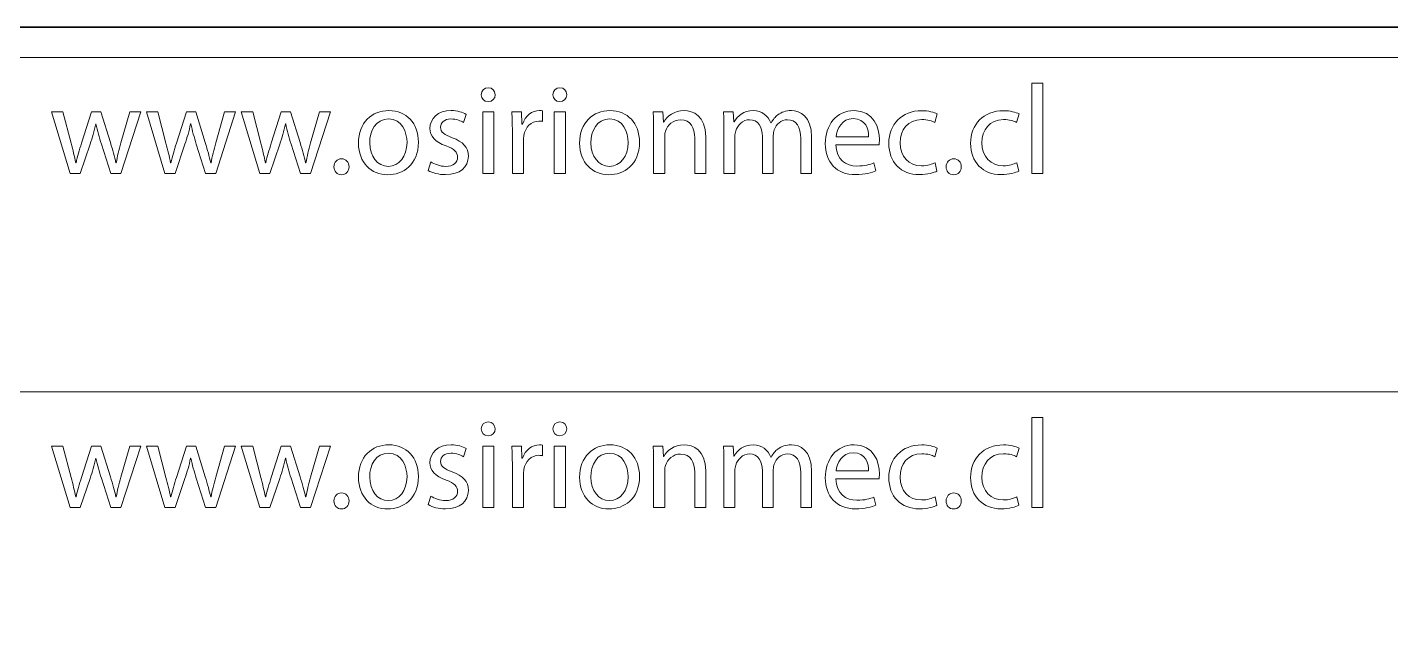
# Model space of a CAD drawing. Header units: inches. Extents: x 4400 to 4800, y 4100 to 4300.
# Drawn here: x 4533.4 to 4587.2, y 4276.6 to 4300 of the extents above; entities that cross this region are included whole.
import ezdxf

# ---------------------------------------------------------------- set-up
doc = ezdxf.new("R2010")
doc.units = ezdxf.units.IN
doc.header["$MEASUREMENT"] = 0
doc.layers.add('Capa 1', color=7, linetype='Continuous')

# ---------------------------------------------------------------- blocks, each defined once
blk = doc.blocks.new('block 17')
at = {"layer": 'Capa 1', "color": 1, "lineweight": 9, "true_color": 0xff0000}
for points in [[(4573.054, 4297.792), (4573.494, 4297.792), (4573.494, 4294.241), (4573.054, 4294.241), (4573.054, 4297.792)], [(4551.399, 4294.241), (4551.399, 4296.662), (4551.839, 4296.662), (4551.839, 4294.241), (4551.399, 4294.241)], [(4554.224, 4294.241), (4554.224, 4296.662), (4554.664, 4296.662), (4554.664, 4294.241), (4554.224, 4294.241)]]:
    blk.add_lwpolyline(points, dxfattribs=at)
for points, knots in [([(4551.889, 4297.342), (4551.894, 4297.192), (4551.784, 4297.072), (4551.609, 4297.072), (4551.454, 4297.072), (4551.344, 4297.192), (4551.344, 4297.342), (4551.344, 4297.497), (4551.459, 4297.617), (4551.619, 4297.617), (4551.784, 4297.617), (4551.889, 4297.497), (4551.889, 4297.342)], [0, 0, 0, 0, 1, 1, 1, 2, 2, 2, 3, 3, 3, 4, 4, 4, 4]), ([(4554.714, 4297.342), (4554.719, 4297.192), (4554.609, 4297.072), (4554.434, 4297.072), (4554.279, 4297.072), (4554.169, 4297.192), (4554.169, 4297.342), (4554.169, 4297.497), (4554.284, 4297.617), (4554.444, 4297.617), (4554.609, 4297.617), (4554.714, 4297.497), (4554.714, 4297.342)], [0, 0, 0, 0, 1, 1, 1, 2, 2, 2, 3, 3, 3, 4, 4, 4, 4]), ([(4534.849, 4296.662), (4534.849, 4296.662), (4535.17, 4295.432), (4535.17, 4295.432), (4535.239, 4295.161), (4535.305, 4294.911), (4535.349, 4294.661), (4535.349, 4294.661), (4535.365, 4294.661), (4535.365, 4294.661), (4535.419, 4294.906), (4535.5, 4295.166), (4535.579, 4295.426), (4535.579, 4295.426), (4535.975, 4296.662), (4535.975, 4296.662), (4535.975, 4296.662), (4536.345, 4296.662), (4536.345, 4296.662), (4536.345, 4296.662), (4536.72, 4295.452), (4536.72, 4295.452), (4536.81, 4295.161), (4536.88, 4294.906), (4536.935, 4294.661), (4536.935, 4294.661), (4536.95, 4294.661), (4536.95, 4294.661), (4536.99, 4294.906), (4537.055, 4295.161), (4537.135, 4295.446), (4537.135, 4295.446), (4537.48, 4296.662), (4537.48, 4296.662), (4537.48, 4296.662), (4537.915, 4296.662), (4537.915, 4296.662), (4537.915, 4296.662), (4537.135, 4294.241), (4537.135, 4294.241), (4537.135, 4294.241), (4536.735, 4294.241), (4536.735, 4294.241), (4536.735, 4294.241), (4536.365, 4295.396), (4536.365, 4295.396), (4536.28, 4295.666), (4536.21, 4295.907), (4536.15, 4296.192), (4536.15, 4296.192), (4536.14, 4296.192), (4536.14, 4296.192), (4536.08, 4295.901), (4536.005, 4295.651), (4535.92, 4295.392), (4535.92, 4295.392), (4535.53, 4294.241), (4535.53, 4294.241), (4535.53, 4294.241), (4535.13, 4294.241), (4535.13, 4294.241), (4535.13, 4294.241), (4534.399, 4296.662), (4534.399, 4296.662), (4534.399, 4296.662), (4534.849, 4296.662), (4534.849, 4296.662)], [0, 0, 0, 0, 1, 1, 1, 2, 2, 2, 3, 3, 3, 4, 4, 4, 5, 5, 5, 6, 6, 6, 7, 7, 7, 8, 8, 8, 9, 9, 9, 10, 10, 10, 11, 11, 11, 12, 12, 12, 13, 13, 13, 14, 14, 14, 15, 15, 15, 16, 16, 16, 17, 17, 17, 18, 18, 18, 19, 19, 19, 20, 20, 20, 21, 21, 21, 22, 22, 22, 22]), ([(4538.589, 4296.662), (4538.589, 4296.662), (4538.91, 4295.432), (4538.91, 4295.432), (4538.979, 4295.161), (4539.045, 4294.911), (4539.089, 4294.661), (4539.089, 4294.661), (4539.105, 4294.661), (4539.105, 4294.661), (4539.159, 4294.906), (4539.24, 4295.166), (4539.319, 4295.426), (4539.319, 4295.426), (4539.715, 4296.662), (4539.715, 4296.662), (4539.715, 4296.662), (4540.085, 4296.662), (4540.085, 4296.662), (4540.085, 4296.662), (4540.46, 4295.452), (4540.46, 4295.452), (4540.55, 4295.161), (4540.62, 4294.906), (4540.675, 4294.661), (4540.675, 4294.661), (4540.69, 4294.661), (4540.69, 4294.661), (4540.73, 4294.906), (4540.795, 4295.161), (4540.875, 4295.446), (4540.875, 4295.446), (4541.22, 4296.662), (4541.22, 4296.662), (4541.22, 4296.662), (4541.655, 4296.662), (4541.655, 4296.662), (4541.655, 4296.662), (4540.875, 4294.241), (4540.875, 4294.241), (4540.875, 4294.241), (4540.475, 4294.241), (4540.475, 4294.241), (4540.475, 4294.241), (4540.105, 4295.396), (4540.105, 4295.396), (4540.02, 4295.666), (4539.95, 4295.907), (4539.89, 4296.192), (4539.89, 4296.192), (4539.88, 4296.192), (4539.88, 4296.192), (4539.82, 4295.901), (4539.745, 4295.651), (4539.66, 4295.392), (4539.66, 4295.392), (4539.27, 4294.241), (4539.27, 4294.241), (4539.27, 4294.241), (4538.87, 4294.241), (4538.87, 4294.241), (4538.87, 4294.241), (4538.139, 4296.662), (4538.139, 4296.662), (4538.139, 4296.662), (4538.589, 4296.662), (4538.589, 4296.662)], [0, 0, 0, 0, 1, 1, 1, 2, 2, 2, 3, 3, 3, 4, 4, 4, 5, 5, 5, 6, 6, 6, 7, 7, 7, 8, 8, 8, 9, 9, 9, 10, 10, 10, 11, 11, 11, 12, 12, 12, 13, 13, 13, 14, 14, 14, 15, 15, 15, 16, 16, 16, 17, 17, 17, 18, 18, 18, 19, 19, 19, 20, 20, 20, 21, 21, 21, 22, 22, 22, 22]), ([(4542.329, 4296.662), (4542.329, 4296.662), (4542.65, 4295.432), (4542.65, 4295.432), (4542.719, 4295.161), (4542.785, 4294.911), (4542.829, 4294.661), (4542.829, 4294.661), (4542.845, 4294.661), (4542.845, 4294.661), (4542.899, 4294.906), (4542.98, 4295.166), (4543.059, 4295.426), (4543.059, 4295.426), (4543.455, 4296.662), (4543.455, 4296.662), (4543.455, 4296.662), (4543.825, 4296.662), (4543.825, 4296.662), (4543.825, 4296.662), (4544.2, 4295.452), (4544.2, 4295.452), (4544.29, 4295.161), (4544.36, 4294.906), (4544.415, 4294.661), (4544.415, 4294.661), (4544.43, 4294.661), (4544.43, 4294.661), (4544.47, 4294.906), (4544.535, 4295.161), (4544.615, 4295.446), (4544.615, 4295.446), (4544.96, 4296.662), (4544.96, 4296.662), (4544.96, 4296.662), (4545.395, 4296.662), (4545.395, 4296.662), (4545.395, 4296.662), (4544.615, 4294.241), (4544.615, 4294.241), (4544.615, 4294.241), (4544.215, 4294.241), (4544.215, 4294.241), (4544.215, 4294.241), (4543.845, 4295.396), (4543.845, 4295.396), (4543.76, 4295.666), (4543.69, 4295.907), (4543.63, 4296.192), (4543.63, 4296.192), (4543.62, 4296.192), (4543.62, 4296.192), (4543.56, 4295.901), (4543.485, 4295.651), (4543.4, 4295.392), (4543.4, 4295.392), (4543.01, 4294.241), (4543.01, 4294.241), (4543.01, 4294.241), (4542.61, 4294.241), (4542.61, 4294.241), (4542.61, 4294.241), (4541.879, 4296.662), (4541.879, 4296.662), (4541.879, 4296.662), (4542.329, 4296.662), (4542.329, 4296.662)], [0, 0, 0, 0, 1, 1, 1, 2, 2, 2, 3, 3, 3, 4, 4, 4, 5, 5, 5, 6, 6, 6, 7, 7, 7, 8, 8, 8, 9, 9, 9, 10, 10, 10, 11, 11, 11, 12, 12, 12, 13, 13, 13, 14, 14, 14, 15, 15, 15, 16, 16, 16, 17, 17, 17, 18, 18, 18, 19, 19, 19, 20, 20, 20, 21, 21, 21, 22, 22, 22, 22]), ([(4548.864, 4295.471), (4548.864, 4294.576), (4548.245, 4294.186), (4547.659, 4294.186), (4547.004, 4294.186), (4546.499, 4294.666), (4546.499, 4295.432), (4546.499, 4296.241), (4547.029, 4296.717), (4547.699, 4296.717), (4548.395, 4296.717), (4548.864, 4296.211), (4548.864, 4295.471)], [0, 0, 0, 0, 1, 1, 1, 2, 2, 2, 3, 3, 3, 4, 4, 4, 4]), ([(4549.359, 4294.691), (4549.489, 4294.606), (4549.719, 4294.516), (4549.939, 4294.516), (4550.259, 4294.516), (4550.409, 4294.676), (4550.409, 4294.876), (4550.409, 4295.086), (4550.284, 4295.201), (4549.959, 4295.321), (4549.524, 4295.476), (4549.319, 4295.716), (4549.319, 4296.007), (4549.319, 4296.396), (4549.634, 4296.717), (4550.154, 4296.717), (4550.399, 4296.717), (4550.614, 4296.647), (4550.749, 4296.567), (4550.749, 4296.567), (4550.639, 4296.247), (4550.639, 4296.247), (4550.544, 4296.307), (4550.369, 4296.387), (4550.144, 4296.387), (4549.884, 4296.387), (4549.739, 4296.237), (4549.739, 4296.056), (4549.739, 4295.857), (4549.884, 4295.766), (4550.199, 4295.646), (4550.619, 4295.486), (4550.834, 4295.276), (4550.834, 4294.916), (4550.834, 4294.491), (4550.504, 4294.191), (4549.929, 4294.191), (4549.664, 4294.191), (4549.419, 4294.256), (4549.249, 4294.356), (4549.249, 4294.356), (4549.359, 4294.691), (4549.359, 4294.691)], [0, 0, 0, 0, 1, 1, 1, 2, 2, 2, 3, 3, 3, 4, 4, 4, 5, 5, 5, 6, 6, 6, 7, 7, 7, 8, 8, 8, 9, 9, 9, 10, 10, 10, 11, 11, 11, 12, 12, 12, 13, 13, 13, 14, 14, 14, 14]), ([(4552.569, 4295.907), (4552.569, 4296.192), (4552.564, 4296.436), (4552.549, 4296.662), (4552.549, 4296.662), (4552.934, 4296.662), (4552.934, 4296.662), (4552.934, 4296.662), (4552.949, 4296.187), (4552.949, 4296.187), (4552.949, 4296.187), (4552.969, 4296.187), (4552.969, 4296.187), (4553.079, 4296.512), (4553.344, 4296.717), (4553.639, 4296.717), (4553.689, 4296.717), (4553.724, 4296.712), (4553.764, 4296.702), (4553.764, 4296.702), (4553.764, 4296.287), (4553.764, 4296.287), (4553.719, 4296.297), (4553.675, 4296.301), (4553.614, 4296.301), (4553.304, 4296.301), (4553.084, 4296.066), (4553.024, 4295.736), (4553.014, 4295.676), (4553.004, 4295.607), (4553.004, 4295.531), (4553.004, 4295.531), (4553.004, 4294.241), (4553.004, 4294.241), (4553.004, 4294.241), (4552.569, 4294.241), (4552.569, 4294.241), (4552.569, 4294.241), (4552.569, 4295.907), (4552.569, 4295.907)], [0, 0, 0, 0, 1, 1, 1, 2, 2, 2, 3, 3, 3, 4, 4, 4, 5, 5, 5, 6, 6, 6, 7, 7, 7, 8, 8, 8, 9, 9, 9, 10, 10, 10, 11, 11, 11, 12, 12, 12, 13, 13, 13, 13]), ([(4557.584, 4295.471), (4557.584, 4294.576), (4556.964, 4294.186), (4556.379, 4294.186), (4555.724, 4294.186), (4555.219, 4294.666), (4555.219, 4295.432), (4555.219, 4296.241), (4555.749, 4296.717), (4556.419, 4296.717), (4557.114, 4296.717), (4557.584, 4296.211), (4557.584, 4295.471)], [0, 0, 0, 0, 1, 1, 1, 2, 2, 2, 3, 3, 3, 4, 4, 4, 4]), ([(4558.139, 4296.007), (4558.139, 4296.257), (4558.134, 4296.462), (4558.119, 4296.662), (4558.119, 4296.662), (4558.509, 4296.662), (4558.509, 4296.662), (4558.509, 4296.662), (4558.534, 4296.261), (4558.534, 4296.261), (4558.534, 4296.261), (4558.544, 4296.261), (4558.544, 4296.261), (4558.664, 4296.492), (4558.944, 4296.717), (4559.344, 4296.717), (4559.679, 4296.717), (4560.199, 4296.517), (4560.199, 4295.686), (4560.199, 4295.686), (4560.199, 4294.241), (4560.199, 4294.241), (4560.199, 4294.241), (4559.759, 4294.241), (4559.759, 4294.241), (4559.759, 4294.241), (4559.759, 4295.637), (4559.759, 4295.637), (4559.759, 4296.026), (4559.614, 4296.352), (4559.199, 4296.352), (4558.909, 4296.352), (4558.684, 4296.146), (4558.609, 4295.901), (4558.589, 4295.847), (4558.579, 4295.772), (4558.579, 4295.696), (4558.579, 4295.696), (4558.579, 4294.241), (4558.579, 4294.241), (4558.579, 4294.241), (4558.139, 4294.241), (4558.139, 4294.241), (4558.139, 4294.241), (4558.139, 4296.007), (4558.139, 4296.007)], [0, 0, 0, 0, 1, 1, 1, 2, 2, 2, 3, 3, 3, 4, 4, 4, 5, 5, 5, 6, 6, 6, 7, 7, 7, 8, 8, 8, 9, 9, 9, 10, 10, 10, 11, 11, 11, 12, 12, 12, 13, 13, 13, 14, 14, 14, 15, 15, 15, 15]), ([(4560.914, 4296.007), (4560.914, 4296.257), (4560.909, 4296.462), (4560.894, 4296.662), (4560.894, 4296.662), (4561.279, 4296.662), (4561.279, 4296.662), (4561.279, 4296.662), (4561.299, 4296.271), (4561.299, 4296.271), (4561.299, 4296.271), (4561.314, 4296.271), (4561.314, 4296.271), (4561.449, 4296.502), (4561.674, 4296.717), (4562.074, 4296.717), (4562.404, 4296.717), (4562.654, 4296.517), (4562.759, 4296.231), (4562.759, 4296.231), (4562.769, 4296.231), (4562.769, 4296.231), (4562.844, 4296.367), (4562.939, 4296.472), (4563.039, 4296.547), (4563.184, 4296.657), (4563.344, 4296.717), (4563.574, 4296.717), (4563.894, 4296.717), (4564.369, 4296.507), (4564.369, 4295.666), (4564.369, 4295.666), (4564.369, 4294.241), (4564.369, 4294.241), (4564.369, 4294.241), (4563.94, 4294.241), (4563.94, 4294.241), (4563.94, 4294.241), (4563.94, 4295.611), (4563.94, 4295.611), (4563.94, 4296.076), (4563.769, 4296.357), (4563.414, 4296.357), (4563.164, 4296.357), (4562.969, 4296.172), (4562.894, 4295.957), (4562.874, 4295.897), (4562.859, 4295.816), (4562.859, 4295.736), (4562.859, 4295.736), (4562.859, 4294.241), (4562.859, 4294.241), (4562.859, 4294.241), (4562.429, 4294.241), (4562.429, 4294.241), (4562.429, 4294.241), (4562.429, 4295.692), (4562.429, 4295.692), (4562.429, 4296.076), (4562.259, 4296.357), (4561.924, 4296.357), (4561.649, 4296.357), (4561.449, 4296.136), (4561.379, 4295.917), (4561.354, 4295.851), (4561.344, 4295.776), (4561.344, 4295.702), (4561.344, 4295.702), (4561.344, 4294.241), (4561.344, 4294.241), (4561.344, 4294.241), (4560.914, 4294.241), (4560.914, 4294.241), (4560.914, 4294.241), (4560.914, 4296.007), (4560.914, 4296.007)], [0, 0, 0, 0, 1, 1, 1, 2, 2, 2, 3, 3, 3, 4, 4, 4, 5, 5, 5, 6, 6, 6, 7, 7, 7, 8, 8, 8, 9, 9, 9, 10, 10, 10, 11, 11, 11, 12, 12, 12, 13, 13, 13, 14, 14, 14, 15, 15, 15, 16, 16, 16, 17, 17, 17, 18, 18, 18, 19, 19, 19, 20, 20, 20, 21, 21, 21, 22, 22, 22, 23, 23, 23, 24, 24, 24, 25, 25, 25, 25]), ([(4565.329, 4295.372), (4565.339, 4294.776), (4565.719, 4294.531), (4566.159, 4294.531), (4566.474, 4294.531), (4566.664, 4294.586), (4566.829, 4294.656), (4566.829, 4294.656), (4566.904, 4294.341), (4566.904, 4294.341), (4566.749, 4294.271), (4566.484, 4294.191), (4566.099, 4294.191), (4565.354, 4294.191), (4564.909, 4294.681), (4564.909, 4295.412), (4564.909, 4296.142), (4565.339, 4296.717), (4566.044, 4296.717), (4566.834, 4296.717), (4567.044, 4296.022), (4567.044, 4295.577), (4567.044, 4295.486), (4567.034, 4295.416), (4567.029, 4295.372), (4567.029, 4295.372), (4565.329, 4295.372), (4565.329, 4295.372)], [0, 0, 0, 0, 1, 1, 1, 2, 2, 2, 3, 3, 3, 4, 4, 4, 5, 5, 5, 6, 6, 6, 7, 7, 7, 8, 8, 8, 9, 9, 9, 9]), ([(4569.314, 4294.331), (4569.199, 4294.271), (4568.944, 4294.191), (4568.619, 4294.191), (4567.889, 4294.191), (4567.414, 4294.686), (4567.414, 4295.426), (4567.414, 4296.172), (4567.924, 4296.712), (4568.714, 4296.712), (4568.974, 4296.712), (4569.204, 4296.647), (4569.324, 4296.587), (4569.324, 4296.587), (4569.224, 4296.247), (4569.224, 4296.247), (4569.119, 4296.307), (4568.954, 4296.362), (4568.714, 4296.362), (4568.159, 4296.362), (4567.859, 4295.951), (4567.859, 4295.446), (4567.859, 4294.887), (4568.219, 4294.541), (4568.699, 4294.541), (4568.949, 4294.541), (4569.114, 4294.606), (4569.239, 4294.661), (4569.239, 4294.661), (4569.314, 4294.331), (4569.314, 4294.331)], [0, 0, 0, 0, 1, 1, 1, 2, 2, 2, 3, 3, 3, 4, 4, 4, 5, 5, 5, 6, 6, 6, 7, 7, 7, 8, 8, 8, 9, 9, 9, 10, 10, 10, 10]), ([(4572.539, 4294.331), (4572.424, 4294.271), (4572.169, 4294.191), (4571.844, 4294.191), (4571.114, 4294.191), (4570.639, 4294.686), (4570.639, 4295.426), (4570.639, 4296.172), (4571.149, 4296.712), (4571.939, 4296.712), (4572.199, 4296.712), (4572.429, 4296.647), (4572.549, 4296.587), (4572.549, 4296.587), (4572.449, 4296.247), (4572.449, 4296.247), (4572.344, 4296.307), (4572.179, 4296.362), (4571.939, 4296.362), (4571.384, 4296.362), (4571.084, 4295.951), (4571.084, 4295.446), (4571.084, 4294.887), (4571.444, 4294.541), (4571.924, 4294.541), (4572.174, 4294.541), (4572.339, 4294.606), (4572.464, 4294.661), (4572.464, 4294.661), (4572.539, 4294.331), (4572.539, 4294.331)], [0, 0, 0, 0, 1, 1, 1, 2, 2, 2, 3, 3, 3, 4, 4, 4, 5, 5, 5, 6, 6, 6, 7, 7, 7, 8, 8, 8, 9, 9, 9, 10, 10, 10, 10]), ([(4546.944, 4295.446), (4546.944, 4294.916), (4547.249, 4294.516), (4547.679, 4294.516), (4548.1, 4294.516), (4548.415, 4294.911), (4548.415, 4295.456), (4548.415, 4295.867), (4548.21, 4296.387), (4547.689, 4296.387), (4547.169, 4296.387), (4546.944, 4295.907), (4546.944, 4295.446)], [0, 0, 0, 0, 1, 1, 1, 2, 2, 2, 3, 3, 3, 4, 4, 4, 4]), ([(4555.664, 4295.446), (4555.664, 4294.916), (4555.969, 4294.516), (4556.399, 4294.516), (4556.819, 4294.516), (4557.134, 4294.911), (4557.134, 4295.456), (4557.134, 4295.867), (4556.929, 4296.387), (4556.409, 4296.387), (4555.889, 4296.387), (4555.664, 4295.907), (4555.664, 4295.446)], [0, 0, 0, 0, 1, 1, 1, 2, 2, 2, 3, 3, 3, 4, 4, 4, 4]), ([(4566.619, 4295.686), (4566.624, 4295.967), (4566.504, 4296.402), (4566.009, 4296.402), (4565.564, 4296.402), (4565.369, 4295.991), (4565.334, 4295.686), (4565.334, 4295.686), (4566.619, 4295.686), (4566.619, 4295.686)], [0, 0, 0, 0, 1, 1, 1, 2, 2, 2, 3, 3, 3, 3]), ([(4545.534, 4294.501), (4545.534, 4294.686), (4545.659, 4294.816), (4545.834, 4294.816), (4546.01, 4294.816), (4546.129, 4294.686), (4546.129, 4294.501), (4546.129, 4294.321), (4546.014, 4294.186), (4545.829, 4294.186), (4545.654, 4294.186), (4545.534, 4294.321), (4545.534, 4294.501)], [0, 0, 0, 0, 1, 1, 1, 2, 2, 2, 3, 3, 3, 4, 4, 4, 4]), ([(4569.674, 4294.501), (4569.674, 4294.686), (4569.799, 4294.816), (4569.974, 4294.816), (4570.149, 4294.816), (4570.269, 4294.686), (4570.269, 4294.501), (4570.269, 4294.321), (4570.154, 4294.186), (4569.969, 4294.186), (4569.794, 4294.186), (4569.674, 4294.321), (4569.674, 4294.501)], [0, 0, 0, 0, 1, 1, 1, 2, 2, 2, 3, 3, 3, 4, 4, 4, 4])]:
    blk.add_open_spline(points, degree=3, knots=knots, dxfattribs=at)
blk = doc.blocks.new('block 18')
at = {"layer": 'Capa 1', "color": 1, "lineweight": 9, "true_color": 0xff0000}
for points in [[(4573.054, 4284.618), (4573.494, 4284.618), (4573.494, 4281.067), (4573.054, 4281.067), (4573.054, 4284.618)], [(4551.399, 4281.067), (4551.399, 4283.488), (4551.839, 4283.488), (4551.839, 4281.067), (4551.399, 4281.067)], [(4554.224, 4281.067), (4554.224, 4283.488), (4554.664, 4283.488), (4554.664, 4281.067), (4554.224, 4281.067)]]:
    blk.add_lwpolyline(points, dxfattribs=at)
for points, knots in [([(4551.889, 4284.168), (4551.894, 4284.018), (4551.784, 4283.898), (4551.609, 4283.898), (4551.454, 4283.898), (4551.344, 4284.018), (4551.344, 4284.168), (4551.344, 4284.323), (4551.459, 4284.443), (4551.619, 4284.443), (4551.784, 4284.443), (4551.889, 4284.323), (4551.889, 4284.168)], [0, 0, 0, 0, 1, 1, 1, 2, 2, 2, 3, 3, 3, 4, 4, 4, 4]), ([(4554.714, 4284.168), (4554.719, 4284.018), (4554.609, 4283.898), (4554.434, 4283.898), (4554.279, 4283.898), (4554.169, 4284.018), (4554.169, 4284.168), (4554.169, 4284.323), (4554.284, 4284.443), (4554.444, 4284.443), (4554.609, 4284.443), (4554.714, 4284.323), (4554.714, 4284.168)], [0, 0, 0, 0, 1, 1, 1, 2, 2, 2, 3, 3, 3, 4, 4, 4, 4]), ([(4548.864, 4282.297), (4548.864, 4281.402), (4548.245, 4281.012), (4547.659, 4281.012), (4547.004, 4281.012), (4546.499, 4281.492), (4546.499, 4282.257), (4546.499, 4283.067), (4547.029, 4283.542), (4547.699, 4283.542), (4548.395, 4283.542), (4548.864, 4283.037), (4548.864, 4282.297)], [0, 0, 0, 0, 1, 1, 1, 2, 2, 2, 3, 3, 3, 4, 4, 4, 4]), ([(4549.359, 4281.517), (4549.489, 4281.432), (4549.719, 4281.342), (4549.939, 4281.342), (4550.259, 4281.342), (4550.409, 4281.502), (4550.409, 4281.702), (4550.409, 4281.912), (4550.284, 4282.027), (4549.959, 4282.147), (4549.524, 4282.302), (4549.319, 4282.542), (4549.319, 4282.832), (4549.319, 4283.222), (4549.634, 4283.542), (4550.154, 4283.542), (4550.399, 4283.542), (4550.614, 4283.473), (4550.749, 4283.393), (4550.749, 4283.393), (4550.639, 4283.073), (4550.639, 4283.073), (4550.544, 4283.133), (4550.369, 4283.212), (4550.144, 4283.212), (4549.884, 4283.212), (4549.739, 4283.063), (4549.739, 4282.882), (4549.739, 4282.683), (4549.884, 4282.592), (4550.199, 4282.472), (4550.619, 4282.312), (4550.834, 4282.102), (4550.834, 4281.742), (4550.834, 4281.317), (4550.504, 4281.017), (4549.929, 4281.017), (4549.664, 4281.017), (4549.419, 4281.082), (4549.249, 4281.182), (4549.249, 4281.182), (4549.359, 4281.517), (4549.359, 4281.517)], [0, 0, 0, 0, 1, 1, 1, 2, 2, 2, 3, 3, 3, 4, 4, 4, 5, 5, 5, 6, 6, 6, 7, 7, 7, 8, 8, 8, 9, 9, 9, 10, 10, 10, 11, 11, 11, 12, 12, 12, 13, 13, 13, 14, 14, 14, 14]), ([(4552.569, 4282.733), (4552.569, 4283.017), (4552.564, 4283.262), (4552.549, 4283.488), (4552.549, 4283.488), (4552.934, 4283.488), (4552.934, 4283.488), (4552.934, 4283.488), (4552.949, 4283.013), (4552.949, 4283.013), (4552.949, 4283.013), (4552.969, 4283.013), (4552.969, 4283.013), (4553.079, 4283.338), (4553.344, 4283.542), (4553.639, 4283.542), (4553.689, 4283.542), (4553.724, 4283.538), (4553.764, 4283.528), (4553.764, 4283.528), (4553.764, 4283.113), (4553.764, 4283.113), (4553.719, 4283.123), (4553.675, 4283.127), (4553.614, 4283.127), (4553.304, 4283.127), (4553.084, 4282.892), (4553.024, 4282.562), (4553.014, 4282.502), (4553.004, 4282.432), (4553.004, 4282.357), (4553.004, 4282.357), (4553.004, 4281.067), (4553.004, 4281.067), (4553.004, 4281.067), (4552.569, 4281.067), (4552.569, 4281.067), (4552.569, 4281.067), (4552.569, 4282.733), (4552.569, 4282.733)], [0, 0, 0, 0, 1, 1, 1, 2, 2, 2, 3, 3, 3, 4, 4, 4, 5, 5, 5, 6, 6, 6, 7, 7, 7, 8, 8, 8, 9, 9, 9, 10, 10, 10, 11, 11, 11, 12, 12, 12, 13, 13, 13, 13]), ([(4557.584, 4282.297), (4557.584, 4281.402), (4556.964, 4281.012), (4556.379, 4281.012), (4555.724, 4281.012), (4555.219, 4281.492), (4555.219, 4282.257), (4555.219, 4283.067), (4555.749, 4283.542), (4556.419, 4283.542), (4557.114, 4283.542), (4557.584, 4283.037), (4557.584, 4282.297)], [0, 0, 0, 0, 1, 1, 1, 2, 2, 2, 3, 3, 3, 4, 4, 4, 4]), ([(4558.139, 4282.832), (4558.139, 4283.083), (4558.134, 4283.288), (4558.119, 4283.488), (4558.119, 4283.488), (4558.509, 4283.488), (4558.509, 4283.488), (4558.509, 4283.488), (4558.534, 4283.087), (4558.534, 4283.087), (4558.534, 4283.087), (4558.544, 4283.087), (4558.544, 4283.087), (4558.664, 4283.318), (4558.944, 4283.542), (4559.344, 4283.542), (4559.679, 4283.542), (4560.199, 4283.343), (4560.199, 4282.512), (4560.199, 4282.512), (4560.199, 4281.067), (4560.199, 4281.067), (4560.199, 4281.067), (4559.759, 4281.067), (4559.759, 4281.067), (4559.759, 4281.067), (4559.759, 4282.462), (4559.759, 4282.462), (4559.759, 4282.852), (4559.614, 4283.178), (4559.199, 4283.178), (4558.909, 4283.178), (4558.684, 4282.972), (4558.609, 4282.727), (4558.589, 4282.673), (4558.579, 4282.598), (4558.579, 4282.522), (4558.579, 4282.522), (4558.579, 4281.067), (4558.579, 4281.067), (4558.579, 4281.067), (4558.139, 4281.067), (4558.139, 4281.067), (4558.139, 4281.067), (4558.139, 4282.832), (4558.139, 4282.832)], [0, 0, 0, 0, 1, 1, 1, 2, 2, 2, 3, 3, 3, 4, 4, 4, 5, 5, 5, 6, 6, 6, 7, 7, 7, 8, 8, 8, 9, 9, 9, 10, 10, 10, 11, 11, 11, 12, 12, 12, 13, 13, 13, 14, 14, 14, 15, 15, 15, 15]), ([(4560.914, 4282.832), (4560.914, 4283.083), (4560.909, 4283.288), (4560.894, 4283.488), (4560.894, 4283.488), (4561.279, 4283.488), (4561.279, 4283.488), (4561.279, 4283.488), (4561.299, 4283.097), (4561.299, 4283.097), (4561.299, 4283.097), (4561.314, 4283.097), (4561.314, 4283.097), (4561.449, 4283.328), (4561.674, 4283.542), (4562.074, 4283.542), (4562.404, 4283.542), (4562.654, 4283.343), (4562.759, 4283.057), (4562.759, 4283.057), (4562.769, 4283.057), (4562.769, 4283.057), (4562.844, 4283.192), (4562.939, 4283.298), (4563.039, 4283.373), (4563.184, 4283.483), (4563.344, 4283.542), (4563.574, 4283.542), (4563.894, 4283.542), (4564.369, 4283.333), (4564.369, 4282.492), (4564.369, 4282.492), (4564.369, 4281.067), (4564.369, 4281.067), (4564.369, 4281.067), (4563.94, 4281.067), (4563.94, 4281.067), (4563.94, 4281.067), (4563.94, 4282.437), (4563.94, 4282.437), (4563.94, 4282.902), (4563.769, 4283.182), (4563.414, 4283.182), (4563.164, 4283.182), (4562.969, 4282.997), (4562.894, 4282.783), (4562.874, 4282.723), (4562.859, 4282.642), (4562.859, 4282.562), (4562.859, 4282.562), (4562.859, 4281.067), (4562.859, 4281.067), (4562.859, 4281.067), (4562.429, 4281.067), (4562.429, 4281.067), (4562.429, 4281.067), (4562.429, 4282.518), (4562.429, 4282.518), (4562.429, 4282.902), (4562.259, 4283.182), (4561.924, 4283.182), (4561.649, 4283.182), (4561.449, 4282.962), (4561.379, 4282.743), (4561.354, 4282.677), (4561.344, 4282.602), (4561.344, 4282.528), (4561.344, 4282.528), (4561.344, 4281.067), (4561.344, 4281.067), (4561.344, 4281.067), (4560.914, 4281.067), (4560.914, 4281.067), (4560.914, 4281.067), (4560.914, 4282.832), (4560.914, 4282.832)], [0, 0, 0, 0, 1, 1, 1, 2, 2, 2, 3, 3, 3, 4, 4, 4, 5, 5, 5, 6, 6, 6, 7, 7, 7, 8, 8, 8, 9, 9, 9, 10, 10, 10, 11, 11, 11, 12, 12, 12, 13, 13, 13, 14, 14, 14, 15, 15, 15, 16, 16, 16, 17, 17, 17, 18, 18, 18, 19, 19, 19, 20, 20, 20, 21, 21, 21, 22, 22, 22, 23, 23, 23, 24, 24, 24, 25, 25, 25, 25]), ([(4565.329, 4282.198), (4565.339, 4281.602), (4565.719, 4281.357), (4566.159, 4281.357), (4566.474, 4281.357), (4566.664, 4281.412), (4566.829, 4281.482), (4566.829, 4281.482), (4566.904, 4281.167), (4566.904, 4281.167), (4566.749, 4281.097), (4566.484, 4281.017), (4566.099, 4281.017), (4565.354, 4281.017), (4564.909, 4281.507), (4564.909, 4282.237), (4564.909, 4282.968), (4565.339, 4283.542), (4566.044, 4283.542), (4566.834, 4283.542), (4567.044, 4282.848), (4567.044, 4282.403), (4567.044, 4282.312), (4567.034, 4282.242), (4567.029, 4282.198), (4567.029, 4282.198), (4565.329, 4282.198), (4565.329, 4282.198)], [0, 0, 0, 0, 1, 1, 1, 2, 2, 2, 3, 3, 3, 4, 4, 4, 5, 5, 5, 6, 6, 6, 7, 7, 7, 8, 8, 8, 9, 9, 9, 9]), ([(4569.314, 4281.157), (4569.199, 4281.097), (4568.944, 4281.017), (4568.619, 4281.017), (4567.889, 4281.017), (4567.414, 4281.512), (4567.414, 4282.252), (4567.414, 4282.997), (4567.924, 4283.538), (4568.714, 4283.538), (4568.974, 4283.538), (4569.204, 4283.473), (4569.324, 4283.413), (4569.324, 4283.413), (4569.224, 4283.073), (4569.224, 4283.073), (4569.119, 4283.133), (4568.954, 4283.188), (4568.714, 4283.188), (4568.159, 4283.188), (4567.859, 4282.777), (4567.859, 4282.272), (4567.859, 4281.712), (4568.219, 4281.367), (4568.699, 4281.367), (4568.949, 4281.367), (4569.114, 4281.432), (4569.239, 4281.487), (4569.239, 4281.487), (4569.314, 4281.157), (4569.314, 4281.157)], [0, 0, 0, 0, 1, 1, 1, 2, 2, 2, 3, 3, 3, 4, 4, 4, 5, 5, 5, 6, 6, 6, 7, 7, 7, 8, 8, 8, 9, 9, 9, 10, 10, 10, 10]), ([(4572.539, 4281.157), (4572.424, 4281.097), (4572.169, 4281.017), (4571.844, 4281.017), (4571.114, 4281.017), (4570.639, 4281.512), (4570.639, 4282.252), (4570.639, 4282.997), (4571.149, 4283.538), (4571.939, 4283.538), (4572.199, 4283.538), (4572.429, 4283.473), (4572.549, 4283.413), (4572.549, 4283.413), (4572.449, 4283.073), (4572.449, 4283.073), (4572.344, 4283.133), (4572.179, 4283.188), (4571.939, 4283.188), (4571.384, 4283.188), (4571.084, 4282.777), (4571.084, 4282.272), (4571.084, 4281.712), (4571.444, 4281.367), (4571.924, 4281.367), (4572.174, 4281.367), (4572.339, 4281.432), (4572.464, 4281.487), (4572.464, 4281.487), (4572.539, 4281.157), (4572.539, 4281.157)], [0, 0, 0, 0, 1, 1, 1, 2, 2, 2, 3, 3, 3, 4, 4, 4, 5, 5, 5, 6, 6, 6, 7, 7, 7, 8, 8, 8, 9, 9, 9, 10, 10, 10, 10]), ([(4534.849, 4283.488), (4534.849, 4283.488), (4535.17, 4282.257), (4535.17, 4282.257), (4535.239, 4281.987), (4535.305, 4281.737), (4535.349, 4281.487), (4535.349, 4281.487), (4535.365, 4281.487), (4535.365, 4281.487), (4535.419, 4281.732), (4535.5, 4281.992), (4535.579, 4282.252), (4535.579, 4282.252), (4535.975, 4283.488), (4535.975, 4283.488), (4535.975, 4283.488), (4536.345, 4283.488), (4536.345, 4283.488), (4536.345, 4283.488), (4536.72, 4282.277), (4536.72, 4282.277), (4536.81, 4281.987), (4536.88, 4281.732), (4536.935, 4281.487), (4536.935, 4281.487), (4536.95, 4281.487), (4536.95, 4281.487), (4536.99, 4281.732), (4537.055, 4281.987), (4537.135, 4282.272), (4537.135, 4282.272), (4537.48, 4283.488), (4537.48, 4283.488), (4537.48, 4283.488), (4537.915, 4283.488), (4537.915, 4283.488), (4537.915, 4283.488), (4537.135, 4281.067), (4537.135, 4281.067), (4537.135, 4281.067), (4536.735, 4281.067), (4536.735, 4281.067), (4536.735, 4281.067), (4536.365, 4282.222), (4536.365, 4282.222), (4536.28, 4282.492), (4536.21, 4282.733), (4536.15, 4283.017), (4536.15, 4283.017), (4536.14, 4283.017), (4536.14, 4283.017), (4536.08, 4282.727), (4536.005, 4282.477), (4535.92, 4282.218), (4535.92, 4282.218), (4535.53, 4281.067), (4535.53, 4281.067), (4535.53, 4281.067), (4535.13, 4281.067), (4535.13, 4281.067), (4535.13, 4281.067), (4534.399, 4283.488), (4534.399, 4283.488), (4534.399, 4283.488), (4534.849, 4283.488), (4534.849, 4283.488)], [0, 0, 0, 0, 1, 1, 1, 2, 2, 2, 3, 3, 3, 4, 4, 4, 5, 5, 5, 6, 6, 6, 7, 7, 7, 8, 8, 8, 9, 9, 9, 10, 10, 10, 11, 11, 11, 12, 12, 12, 13, 13, 13, 14, 14, 14, 15, 15, 15, 16, 16, 16, 17, 17, 17, 18, 18, 18, 19, 19, 19, 20, 20, 20, 21, 21, 21, 22, 22, 22, 22]), ([(4538.589, 4283.488), (4538.589, 4283.488), (4538.91, 4282.257), (4538.91, 4282.257), (4538.979, 4281.987), (4539.045, 4281.737), (4539.089, 4281.487), (4539.089, 4281.487), (4539.105, 4281.487), (4539.105, 4281.487), (4539.159, 4281.732), (4539.24, 4281.992), (4539.319, 4282.252), (4539.319, 4282.252), (4539.715, 4283.488), (4539.715, 4283.488), (4539.715, 4283.488), (4540.085, 4283.488), (4540.085, 4283.488), (4540.085, 4283.488), (4540.46, 4282.277), (4540.46, 4282.277), (4540.55, 4281.987), (4540.62, 4281.732), (4540.675, 4281.487), (4540.675, 4281.487), (4540.69, 4281.487), (4540.69, 4281.487), (4540.73, 4281.732), (4540.795, 4281.987), (4540.875, 4282.272), (4540.875, 4282.272), (4541.22, 4283.488), (4541.22, 4283.488), (4541.22, 4283.488), (4541.655, 4283.488), (4541.655, 4283.488), (4541.655, 4283.488), (4540.875, 4281.067), (4540.875, 4281.067), (4540.875, 4281.067), (4540.475, 4281.067), (4540.475, 4281.067), (4540.475, 4281.067), (4540.105, 4282.222), (4540.105, 4282.222), (4540.02, 4282.492), (4539.95, 4282.733), (4539.89, 4283.017), (4539.89, 4283.017), (4539.88, 4283.017), (4539.88, 4283.017), (4539.82, 4282.727), (4539.745, 4282.477), (4539.66, 4282.218), (4539.66, 4282.218), (4539.27, 4281.067), (4539.27, 4281.067), (4539.27, 4281.067), (4538.87, 4281.067), (4538.87, 4281.067), (4538.87, 4281.067), (4538.139, 4283.488), (4538.139, 4283.488), (4538.139, 4283.488), (4538.589, 4283.488), (4538.589, 4283.488)], [0, 0, 0, 0, 1, 1, 1, 2, 2, 2, 3, 3, 3, 4, 4, 4, 5, 5, 5, 6, 6, 6, 7, 7, 7, 8, 8, 8, 9, 9, 9, 10, 10, 10, 11, 11, 11, 12, 12, 12, 13, 13, 13, 14, 14, 14, 15, 15, 15, 16, 16, 16, 17, 17, 17, 18, 18, 18, 19, 19, 19, 20, 20, 20, 21, 21, 21, 22, 22, 22, 22]), ([(4542.329, 4283.488), (4542.329, 4283.488), (4542.65, 4282.257), (4542.65, 4282.257), (4542.719, 4281.987), (4542.785, 4281.737), (4542.829, 4281.487), (4542.829, 4281.487), (4542.845, 4281.487), (4542.845, 4281.487), (4542.899, 4281.732), (4542.98, 4281.992), (4543.059, 4282.252), (4543.059, 4282.252), (4543.455, 4283.488), (4543.455, 4283.488), (4543.455, 4283.488), (4543.825, 4283.488), (4543.825, 4283.488), (4543.825, 4283.488), (4544.2, 4282.277), (4544.2, 4282.277), (4544.29, 4281.987), (4544.36, 4281.732), (4544.415, 4281.487), (4544.415, 4281.487), (4544.43, 4281.487), (4544.43, 4281.487), (4544.47, 4281.732), (4544.535, 4281.987), (4544.615, 4282.272), (4544.615, 4282.272), (4544.96, 4283.488), (4544.96, 4283.488), (4544.96, 4283.488), (4545.395, 4283.488), (4545.395, 4283.488), (4545.395, 4283.488), (4544.615, 4281.067), (4544.615, 4281.067), (4544.615, 4281.067), (4544.215, 4281.067), (4544.215, 4281.067), (4544.215, 4281.067), (4543.845, 4282.222), (4543.845, 4282.222), (4543.76, 4282.492), (4543.69, 4282.733), (4543.63, 4283.017), (4543.63, 4283.017), (4543.62, 4283.017), (4543.62, 4283.017), (4543.56, 4282.727), (4543.485, 4282.477), (4543.4, 4282.218), (4543.4, 4282.218), (4543.01, 4281.067), (4543.01, 4281.067), (4543.01, 4281.067), (4542.61, 4281.067), (4542.61, 4281.067), (4542.61, 4281.067), (4541.879, 4283.488), (4541.879, 4283.488), (4541.879, 4283.488), (4542.329, 4283.488), (4542.329, 4283.488)], [0, 0, 0, 0, 1, 1, 1, 2, 2, 2, 3, 3, 3, 4, 4, 4, 5, 5, 5, 6, 6, 6, 7, 7, 7, 8, 8, 8, 9, 9, 9, 10, 10, 10, 11, 11, 11, 12, 12, 12, 13, 13, 13, 14, 14, 14, 15, 15, 15, 16, 16, 16, 17, 17, 17, 18, 18, 18, 19, 19, 19, 20, 20, 20, 21, 21, 21, 22, 22, 22, 22]), ([(4546.944, 4282.272), (4546.944, 4281.742), (4547.249, 4281.342), (4547.679, 4281.342), (4548.1, 4281.342), (4548.415, 4281.737), (4548.415, 4282.282), (4548.415, 4282.693), (4548.21, 4283.212), (4547.689, 4283.212), (4547.169, 4283.212), (4546.944, 4282.733), (4546.944, 4282.272)], [0, 0, 0, 0, 1, 1, 1, 2, 2, 2, 3, 3, 3, 4, 4, 4, 4]), ([(4555.664, 4282.272), (4555.664, 4281.742), (4555.969, 4281.342), (4556.399, 4281.342), (4556.819, 4281.342), (4557.134, 4281.737), (4557.134, 4282.282), (4557.134, 4282.693), (4556.929, 4283.212), (4556.409, 4283.212), (4555.889, 4283.212), (4555.664, 4282.733), (4555.664, 4282.272)], [0, 0, 0, 0, 1, 1, 1, 2, 2, 2, 3, 3, 3, 4, 4, 4, 4]), ([(4566.619, 4282.512), (4566.624, 4282.793), (4566.504, 4283.228), (4566.009, 4283.228), (4565.564, 4283.228), (4565.369, 4282.817), (4565.334, 4282.512), (4565.334, 4282.512), (4566.619, 4282.512), (4566.619, 4282.512)], [0, 0, 0, 0, 1, 1, 1, 2, 2, 2, 3, 3, 3, 3]), ([(4545.534, 4281.327), (4545.534, 4281.512), (4545.659, 4281.642), (4545.834, 4281.642), (4546.01, 4281.642), (4546.129, 4281.512), (4546.129, 4281.327), (4546.129, 4281.147), (4546.014, 4281.012), (4545.829, 4281.012), (4545.654, 4281.012), (4545.534, 4281.147), (4545.534, 4281.327)], [0, 0, 0, 0, 1, 1, 1, 2, 2, 2, 3, 3, 3, 4, 4, 4, 4]), ([(4569.674, 4281.327), (4569.674, 4281.512), (4569.799, 4281.642), (4569.974, 4281.642), (4570.149, 4281.642), (4570.269, 4281.512), (4570.269, 4281.327), (4570.269, 4281.147), (4570.154, 4281.012), (4569.969, 4281.012), (4569.794, 4281.012), (4569.674, 4281.147), (4569.674, 4281.327)], [0, 0, 0, 0, 1, 1, 1, 2, 2, 2, 3, 3, 3, 4, 4, 4, 4])]:
    blk.add_open_spline(points, degree=3, knots=knots, dxfattribs=at)

msp = doc.modelspace()

# ---------------------------------------------------------------- linework, layer by layer
at = {"layer": 'Capa 1', "color": 7, "lineweight": 35, "true_color": 0xffffff}
msp.add_lwpolyline([(4800, 4100), (4400, 4100), (4400, 4300), (4800, 4300), (4800, 4100)], dxfattribs=at)
at = {"layer": 'Capa 1', "color": 7, "lineweight": 9, "true_color": 0xffffff}
msp.add_open_spline([(4553.002, 4298.806), (4553.002, 4298.806), (4510.308, 4298.806), (4510.308, 4298.806), (4507.24, 4298.806), (4504.67, 4296.634), (4504.003, 4293.719), (4504.003, 4293.719), (4504.003, 4293.719), (4504.003, 4293.719), (4504.003, 4293.719), (4513.796, 4293.719), (4513.796, 4293.719), (4513.796, 4293.719), (4513.796, 4293.719), (4513.796, 4293.719), (4513.796, 4293.995), (4514.02, 4294.219), (4514.296, 4294.219), (4514.572, 4294.219), (4514.796, 4293.995), (4514.796, 4293.719), (4514.796, 4293.443), (4514.572, 4293.219), (4514.336, 4293.219), (4514.336, 4293.219), (4514.336, 4291.219), (4514.336, 4291.219), (4514.572, 4291.219), (4514.796, 4290.995), (4514.796, 4290.719), (4514.796, 4290.443), (4514.572, 4290.219), (4514.296, 4290.219), (4514.02, 4290.219), (4513.796, 4290.443), (4513.796, 4290.719), (4513.796, 4290.719), (4504.003, 4290.719), (4504.003, 4290.719), (4504.003, 4290.719), (4504.003, 4290.719), (4504.003, 4290.719), (4504.67, 4287.804), (4507.24, 4285.632), (4510.308, 4285.632), (4510.308, 4285.632), (4553.002, 4285.632), (4553.002, 4285.632), (4553.002, 4285.632), (4595.696, 4285.632), (4595.696, 4285.632), (4598.765, 4285.632), (4601.334, 4287.804), (4602.002, 4290.719), (4602.002, 4290.719), (4602.002, 4290.719), (4602.002, 4290.719), (4602.002, 4290.719), (4592.206, 4290.719), (4592.206, 4290.719), (4592.206, 4290.443), (4591.982, 4290.219), (4591.706, 4290.219), (4591.43, 4290.219), (4591.206, 4290.443), (4591.206, 4290.719), (4591.206, 4290.995), (4591.43, 4291.219), (4591.677, 4291.249), (4591.677, 4291.249), (4591.677, 4293.249), (4591.677, 4293.249), (4591.43, 4293.219), (4591.206, 4293.443), (4591.206, 4293.719), (4591.206, 4293.995), (4591.43, 4294.219), (4591.706, 4294.219), (4591.982, 4294.219), (4592.206, 4293.995), (4592.206, 4293.719), (4592.206, 4293.719), (4592.206, 4293.719), (4592.206, 4293.719), (4592.206, 4293.719), (4602.001, 4293.719), (4602.001, 4293.719), (4602.001, 4293.719), (4602.002, 4293.719), (4602.002, 4293.719), (4601.334, 4296.634), (4598.765, 4298.806), (4595.696, 4298.806), (4595.696, 4298.806), (4553.002, 4298.806), (4553.002, 4298.806)], degree=3, knots=[0, 0, 0, 0, 1, 1, 1, 2, 2, 2, 3, 3, 3, 4, 4, 4, 5, 5, 5, 6, 6, 6, 7, 7, 7, 8, 8, 8, 9, 9, 9, 10, 10, 10, 11, 11, 11, 12, 12, 12, 13, 13, 13, 14, 14, 14, 15, 15, 15, 16, 16, 16, 17, 17, 17, 18, 18, 18, 19, 19, 19, 20, 20, 20, 21, 21, 21, 22, 22, 22, 23, 23, 23, 24, 24, 24, 25, 25, 25, 26, 26, 26, 27, 27, 27, 28, 28, 28, 29, 29, 29, 30, 30, 30, 31, 31, 31, 32, 32, 32, 32], dxfattribs=at)

# ---------------------------------------------------------------- block references
at = {"layer": 'Capa 1'}
for name in ['block 17', 'block 18']:
    msp.add_blockref(name, (0, 0), dxfattribs=at)

doc.saveas('drawing.dxf')
